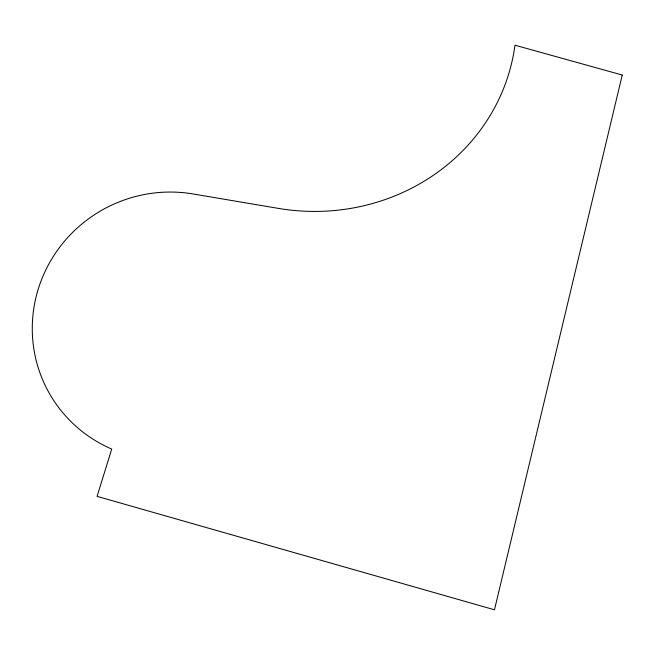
<?xml version="1.0" encoding="UTF-8"?>
<svg xmlns="http://www.w3.org/2000/svg" width="655" height="655" viewBox="0 0 655 655"><rect width="100%" height="100%" fill="white"/><g stroke="black" fill="none" stroke-linecap="round" stroke-linejoin="round"><path stroke-width="0.98" d="M622.25 75.03L494.468 609.789L97.087 496.359L111.727 449.068A136.166 133.243 -30.1 0 1 38.596 287.987A136.166 133.243 -30.1 0 1 192.955 193.954L278.367 208.388A205.269 193.462 7.3 0 0 514.986 45.211L622.25 75.03"/></g></svg>
